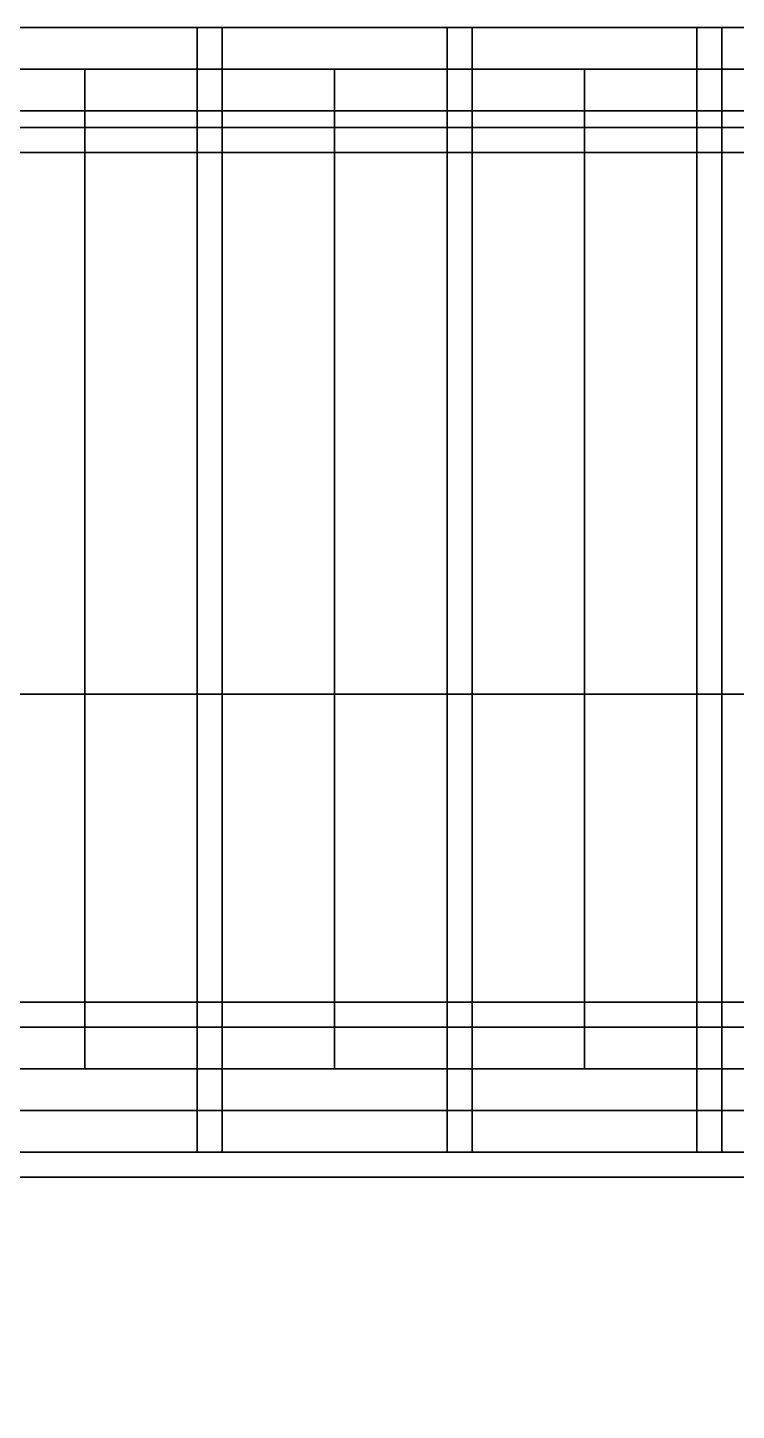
# Model space of a CAD drawing. Header units: millimetres. Extents: x 116.8 to 135.8, y -35.1 to -13.1.
# Drawn here: x 130.474 to 131.325, y -26.5 to -24.84 of the extents above; entities that cross this region are included whole.
import ezdxf

# ---------------------------------------------------------------- set-up
doc = ezdxf.new("R2010")
doc.units = ezdxf.units.MM
for name, color, linetype in [('COPERTURA', 252, 'CONTINUOUS'), ('CROMATO', 251, 'CONTINUOUS'), ('LAYER_RIV', 41, 'CONTINUOUS'), ('PARETE_INTERNA', 7, 'CONTINUOUS'), ('PAVIMENTO', 253, 'CONTINUOUS'), ('SOFFITTO', 41, 'CONTINUOUS'), ('VETRO_MATTONE', 134, 'CONTINUOUS')]:
    doc.layers.add(name, color=color, linetype=linetype)

msp = doc.modelspace()

# ---------------------------------------------------------------- linework, layer by layer
at = {"layer": 'COPERTURA'}
for points in [[(133.843016, -25.6399, 6.3), (126.343016, -25.6399, 6.3), (126.343016, -23.1399, 6.3), (133.843016, -23.1399, 6.3)], [(133.843016, -28.1399, 6.3), (126.343016, -28.1399, 6.3), (126.343016, -25.6399, 6.3), (133.843016, -25.6399, 6.3)]]:
    msp.add_3dface(points, dxfattribs=at)
at = {"layer": 'CROMATO'}
for points in [[(132.27798, -24.839927, 1.912632), (132.27798, -24.839927, 1.878398), (129.47798, -24.839927, 3.417534), (129.485682, -24.839927, 3.447534)], [(132.27798, -24.889927, 1.878398), (129.47798, -24.889927, 3.417534), (129.47798, -24.839927, 3.417534), (132.27798, -24.839927, 1.878398)], [(132.27798, -24.839927, 2.294265), (132.27798, -24.839927, 2.260031), (129.47798, -24.839927, 3.799167), (129.485682, -24.839927, 3.829167)], [(132.27798, -24.889927, 2.260031), (129.47798, -24.889927, 3.799167), (129.47798, -24.839927, 3.799167), (132.27798, -24.839927, 2.260031)], [(129.485682, -24.839927, 3.447534), (132.27798, -24.839927, 1.912632), (132.27798, -24.889927, 1.912632), (129.485682, -24.889927, 3.447534)], [(129.485682, -24.839927, 3.829167), (132.27798, -24.839927, 2.294265), (132.27798, -24.889927, 2.294265), (129.485682, -24.889927, 3.829167)], [(130.70798, -24.839927, 3.123046), (130.67798, -24.839927, 3.139537), (130.67798, -24.839927, 2.148333), (130.70798, -24.839927, 2.148333)], [(130.67798, -24.889927, 3.139537), (130.67798, -24.889927, 2.148333), (130.67798, -24.839927, 2.148333), (130.67798, -24.839927, 3.139537)], [(130.67798, -24.889927, 2.148333), (130.70798, -24.889927, 2.148333), (130.70798, -24.839927, 2.148333), (130.67798, -24.839927, 2.148333)], [(130.70798, -24.839927, 2.148333), (130.70798, -24.839927, 3.123046), (130.70798, -24.889927, 3.123046), (130.70798, -24.889927, 2.148333)], [(131.00798, -24.839927, 2.958139), (130.97798, -24.839927, 2.97463), (130.97798, -24.839927, 1.981667), (131.00798, -24.839927, 1.981667)], [(131.00798, -24.889927, 2.958139), (130.97798, -24.889927, 2.97463), (130.97798, -24.839927, 2.97463), (131.00798, -24.839927, 2.958139)], [(130.97798, -24.889927, 2.97463), (130.97798, -24.889927, 1.981667), (130.97798, -24.839927, 1.981667), (130.97798, -24.839927, 2.97463)], [(130.97798, -24.889927, 1.981667), (131.00798, -24.889927, 1.981667), (131.00798, -24.839927, 1.981667), (130.97798, -24.839927, 1.981667)], [(131.00798, -24.839927, 1.981667), (131.00798, -24.839927, 2.958139), (131.00798, -24.889927, 2.958139), (131.00798, -24.889927, 1.981667)], [(131.30798, -24.839927, 2.793231), (131.27798, -24.839927, 2.809722), (131.27798, -24.839927, 1.815), (131.30798, -24.839927, 1.815)], [(131.30798, -24.889927, 2.793231), (131.27798, -24.889927, 2.809722), (131.27798, -24.839927, 2.809722), (131.30798, -24.839927, 2.793231)], [(131.27798, -24.889927, 2.809722), (131.27798, -24.889927, 1.815), (131.27798, -24.839927, 1.815), (131.27798, -24.839927, 2.809722)], [(131.27798, -24.889927, 1.815), (131.30798, -24.889927, 1.815), (131.30798, -24.839927, 1.815), (131.27798, -24.839927, 1.815)], [(131.30798, -24.839927, 1.815), (131.30798, -24.839927, 2.793231), (131.30798, -24.889927, 2.793231), (131.30798, -24.889927, 1.815)], [(129.485682, -24.889927, 3.447534), (129.47798, -24.889927, 3.417534), (132.27798, -24.889927, 1.878398), (132.27798, -24.889927, 1.912632)], [(129.485682, -24.889927, 3.829167), (129.47798, -24.889927, 3.799167), (132.27798, -24.889927, 2.260031), (132.27798, -24.889927, 2.294265)], [(130.70798, -24.889927, 2.178333), (130.70798, -24.889927, 2.148333), (130.67798, -24.889927, 2.148333), (130.67798, -24.889927, 2.178333)], [(130.70798, -24.989927, 2.148333), (130.67798, -24.989927, 2.148333), (130.67798, -24.889927, 2.148333), (130.70798, -24.889927, 2.148333)], [(130.67798, -24.989927, 2.148333), (130.67798, -24.989927, 2.178333), (130.67798, -24.889927, 2.178333), (130.67798, -24.889927, 2.148333)], [(130.67798, -24.889927, 2.178333), (130.70798, -24.889927, 2.178333), (130.70798, -24.989927, 2.178333), (130.67798, -24.989927, 2.178333)], [(130.70798, -24.889927, 2.148333), (130.67798, -24.889927, 2.148333), (130.67798, -24.889927, 3.139537), (130.70798, -24.889927, 3.123046)], [(130.70798, -24.989927, 2.178333), (130.70798, -24.989927, 2.148333), (130.70798, -24.889927, 2.148333), (130.70798, -24.889927, 2.178333)], [(131.00798, -24.889927, 2.011667), (131.00798, -24.889927, 1.981667), (130.97798, -24.889927, 1.981667), (130.97798, -24.889927, 2.011667)], [(131.00798, -24.989927, 1.981667), (130.97798, -24.989927, 1.981667), (130.97798, -24.889927, 1.981667), (131.00798, -24.889927, 1.981667)], [(130.97798, -24.989927, 1.981667), (130.97798, -24.989927, 2.011667), (130.97798, -24.889927, 2.011667), (130.97798, -24.889927, 1.981667)], [(130.97798, -24.889927, 2.011667), (131.00798, -24.889927, 2.011667), (131.00798, -24.989927, 2.011667), (130.97798, -24.989927, 2.011667)], [(131.00798, -24.889927, 1.981667), (130.97798, -24.889927, 1.981667), (130.97798, -24.889927, 2.97463), (131.00798, -24.889927, 2.958139)], [(131.00798, -24.989927, 2.011667), (131.00798, -24.989927, 1.981667), (131.00798, -24.889927, 1.981667), (131.00798, -24.889927, 2.011667)], [(131.30798, -24.889927, 1.845), (131.30798, -24.889927, 1.815), (131.27798, -24.889927, 1.815), (131.27798, -24.889927, 1.845)], [(131.30798, -24.989927, 1.815), (131.27798, -24.989927, 1.815), (131.27798, -24.889927, 1.815), (131.30798, -24.889927, 1.815)], [(131.27798, -24.989927, 1.815), (131.27798, -24.989927, 1.845), (131.27798, -24.889927, 1.845), (131.27798, -24.889927, 1.815)], [(131.27798, -24.889927, 1.845), (131.30798, -24.889927, 1.845), (131.30798, -24.989927, 1.845), (131.27798, -24.989927, 1.845)], [(131.30798, -24.889927, 1.815), (131.27798, -24.889927, 1.815), (131.27798, -24.889927, 2.809722), (131.30798, -24.889927, 2.793231)], [(131.30798, -24.989927, 1.845), (131.30798, -24.989927, 1.815), (131.30798, -24.889927, 1.815), (131.30798, -24.889927, 1.845)], [(130.54298, -24.939927, 2.47), (130.54298, -24.939927, 2.45), (130.24298, -24.939927, 2.45), (130.24298, -24.939927, 2.47)], [(130.54298, -26.039927, 2.45), (130.24298, -26.039927, 2.45), (130.24298, -24.939927, 2.45), (130.54298, -24.939927, 2.45)], [(130.24298, -24.939927, 2.47), (130.54298, -24.939927, 2.47), (130.54298, -26.039927, 2.47), (130.24298, -26.039927, 2.47)], [(130.84298, -24.939927, 2.303333), (130.84298, -24.939927, 2.283333), (130.54298, -24.939927, 2.283333), (130.54298, -24.939927, 2.303333)], [(130.84298, -26.039927, 2.283333), (130.54298, -26.039927, 2.283333), (130.54298, -24.939927, 2.283333), (130.84298, -24.939927, 2.283333)], [(130.54298, -26.039927, 2.283333), (130.54298, -26.039927, 2.303333), (130.54298, -24.939927, 2.303333), (130.54298, -24.939927, 2.283333)], [(130.54298, -24.939927, 2.303333), (130.84298, -24.939927, 2.303333), (130.84298, -26.039927, 2.303333), (130.54298, -26.039927, 2.303333)], [(130.54298, -26.039927, 2.47), (130.54298, -26.039927, 2.45), (130.54298, -24.939927, 2.45), (130.54298, -24.939927, 2.47)], [(130.70798, -24.939927, 2.011667), (130.70798, -24.939927, 1.981667), (130.67798, -24.939927, 1.981667), (130.67798, -24.939927, 2.011667)], [(130.70798, -26.039927, 1.981667), (130.67798, -26.039927, 1.981667), (130.67798, -24.939927, 1.981667), (130.70798, -24.939927, 1.981667)], [(130.67798, -26.039927, 1.981667), (130.67798, -26.039927, 2.011667), (130.67798, -24.939927, 2.011667), (130.67798, -24.939927, 1.981667)], [(130.67798, -24.939927, 2.011667), (130.70798, -24.939927, 2.011667), (130.70798, -26.039927, 2.011667), (130.67798, -26.039927, 2.011667)], [(130.70798, -26.039927, 2.011667), (130.70798, -26.039927, 1.981667), (130.70798, -24.939927, 1.981667), (130.70798, -24.939927, 2.011667)], [(131.14298, -24.939927, 2.136667), (131.14298, -24.939927, 2.116667), (130.84298, -24.939927, 2.116667), (130.84298, -24.939927, 2.136667)], [(131.14298, -26.039927, 2.116667), (130.84298, -26.039927, 2.116667), (130.84298, -24.939927, 2.116667), (131.14298, -24.939927, 2.116667)], [(130.84298, -26.039927, 2.116667), (130.84298, -26.039927, 2.136667), (130.84298, -24.939927, 2.136667), (130.84298, -24.939927, 2.116667)], [(130.84298, -24.939927, 2.136667), (131.14298, -24.939927, 2.136667), (131.14298, -26.039927, 2.136667), (130.84298, -26.039927, 2.136667)], [(130.84298, -26.039927, 2.303333), (130.84298, -26.039927, 2.283333), (130.84298, -24.939927, 2.283333), (130.84298, -24.939927, 2.303333)], [(131.00798, -24.939927, 1.845), (131.00798, -24.939927, 1.815), (130.97798, -24.939927, 1.815), (130.97798, -24.939927, 1.845)], [(131.00798, -26.039927, 1.815), (130.97798, -26.039927, 1.815), (130.97798, -24.939927, 1.815), (131.00798, -24.939927, 1.815)], [(130.97798, -26.039927, 1.815), (130.97798, -26.039927, 1.845), (130.97798, -24.939927, 1.845), (130.97798, -24.939927, 1.815)], [(130.97798, -24.939927, 1.845), (131.00798, -24.939927, 1.845), (131.00798, -26.039927, 1.845), (130.97798, -26.039927, 1.845)], [(131.00798, -26.039927, 1.845), (131.00798, -26.039927, 1.815), (131.00798, -24.939927, 1.815), (131.00798, -24.939927, 1.845)], [(131.44298, -24.939927, 1.97), (131.44298, -24.939927, 1.95), (131.14298, -24.939927, 1.95), (131.14298, -24.939927, 1.97)], [(131.44298, -26.039927, 1.95), (131.14298, -26.039927, 1.95), (131.14298, -24.939927, 1.95), (131.44298, -24.939927, 1.95)], [(131.14298, -26.039927, 1.95), (131.14298, -26.039927, 1.97), (131.14298, -24.939927, 1.97), (131.14298, -24.939927, 1.95)], [(131.14298, -24.939927, 1.97), (131.44298, -24.939927, 1.97), (131.44298, -26.039927, 1.97), (131.14298, -26.039927, 1.97)], [(131.14298, -26.039927, 2.136667), (131.14298, -26.039927, 2.116667), (131.14298, -24.939927, 2.116667), (131.14298, -24.939927, 2.136667)], [(131.30798, -24.939927, 1.678333), (131.30798, -24.939927, 1.648333), (131.27798, -24.939927, 1.648333), (131.27798, -24.939927, 1.678333)], [(131.30798, -26.039927, 1.648333), (131.27798, -26.039927, 1.648333), (131.27798, -24.939927, 1.648333), (131.30798, -24.939927, 1.648333)], [(131.27798, -26.039927, 1.648333), (131.27798, -26.039927, 1.678333), (131.27798, -24.939927, 1.678333), (131.27798, -24.939927, 1.648333)], [(131.27798, -24.939927, 1.678333), (131.30798, -24.939927, 1.678333), (131.30798, -26.039927, 1.678333), (131.27798, -26.039927, 1.678333)], [(131.30798, -26.039927, 1.678333), (131.30798, -26.039927, 1.648333), (131.30798, -24.939927, 1.648333), (131.30798, -24.939927, 1.678333)], [(130.67798, -24.959927, 2.178333), (130.67798, -24.959927, 2.148333), (130.37798, -24.959927, 2.148333), (130.40798, -24.959927, 2.178333)], [(130.67798, -24.989927, 2.148333), (130.37798, -24.989927, 2.148333), (130.37798, -24.959927, 2.148333), (130.67798, -24.959927, 2.148333)], [(130.40798, -24.959927, 2.178333), (130.67798, -24.959927, 2.178333), (130.67798, -24.989927, 2.178333), (130.40798, -24.989927, 2.178333)], [(130.97798, -24.959927, 2.011667), (130.97798, -24.959927, 1.981667), (130.67798, -24.959927, 1.981667), (130.70798, -24.959927, 2.011667)], [(130.97798, -24.989927, 1.981667), (130.67798, -24.989927, 1.981667), (130.67798, -24.959927, 1.981667), (130.97798, -24.959927, 1.981667)], [(130.67798, -24.989927, 1.981667), (130.70798, -24.989927, 2.011667), (130.70798, -24.959927, 2.011667), (130.67798, -24.959927, 1.981667)], [(130.70798, -24.959927, 2.283333), (130.70798, -24.959927, 2.011667), (130.67798, -24.959927, 1.981667), (130.67798, -24.959927, 2.283333)], [(130.70798, -24.989927, 2.011667), (130.67798, -24.989927, 1.981667), (130.67798, -24.959927, 1.981667), (130.70798, -24.959927, 2.011667)], [(130.67798, -24.989927, 1.981667), (130.67798, -24.989927, 2.283333), (130.67798, -24.959927, 2.283333), (130.67798, -24.959927, 1.981667)], [(130.67798, -24.989927, 2.178333), (130.67798, -24.989927, 2.148333), (130.67798, -24.959927, 2.148333), (130.67798, -24.959927, 2.178333)], [(130.67798, -24.959927, 2.283333), (130.70798, -24.959927, 2.283333), (130.70798, -24.989927, 2.283333), (130.67798, -24.989927, 2.283333)], [(130.70798, -24.959927, 2.011667), (130.97798, -24.959927, 2.011667), (130.97798, -24.989927, 2.011667), (130.70798, -24.989927, 2.011667)], [(130.70798, -24.989927, 2.283333), (130.70798, -24.989927, 2.011667), (130.70798, -24.959927, 2.011667), (130.70798, -24.959927, 2.283333)], [(131.27798, -24.959927, 1.845), (131.27798, -24.959927, 1.815), (130.97798, -24.959927, 1.815), (131.00798, -24.959927, 1.845)], [(131.27798, -24.989927, 1.815), (130.97798, -24.989927, 1.815), (130.97798, -24.959927, 1.815), (131.27798, -24.959927, 1.815)], [(131.00798, -24.959927, 2.116667), (131.00798, -24.959927, 1.845), (130.97798, -24.959927, 1.815), (130.97798, -24.959927, 2.116667)], [(131.00798, -24.989927, 1.845), (130.97798, -24.989927, 1.815), (130.97798, -24.959927, 1.815), (131.00798, -24.959927, 1.845)], [(130.97798, -24.989927, 1.815), (130.97798, -24.989927, 2.116667), (130.97798, -24.959927, 2.116667), (130.97798, -24.959927, 1.815)], [(130.97798, -24.959927, 2.116667), (131.00798, -24.959927, 2.116667), (131.00798, -24.989927, 2.116667), (130.97798, -24.989927, 2.116667)], [(130.97798, -24.989927, 2.011667), (130.97798, -24.989927, 1.981667), (130.97798, -24.959927, 1.981667), (130.97798, -24.959927, 2.011667)], [(131.00798, -24.959927, 1.845), (131.27798, -24.959927, 1.845), (131.27798, -24.989927, 1.845), (131.00798, -24.989927, 1.845)], [(131.00798, -24.989927, 2.116667), (131.00798, -24.989927, 1.845), (131.00798, -24.959927, 1.845), (131.00798, -24.959927, 2.116667)], [(131.57798, -24.959927, 1.678333), (131.57798, -24.959927, 1.648333), (131.27798, -24.959927, 1.648333), (131.30798, -24.959927, 1.678333)], [(131.57798, -24.989927, 1.648333), (131.27798, -24.989927, 1.648333), (131.27798, -24.959927, 1.648333), (131.57798, -24.959927, 1.648333)], [(131.27798, -24.989927, 1.648333), (131.30798, -24.989927, 1.678333), (131.30798, -24.959927, 1.678333), (131.27798, -24.959927, 1.648333)], [(131.30798, -24.959927, 1.95), (131.30798, -24.959927, 1.678333), (131.27798, -24.959927, 1.648333), (131.27798, -24.959927, 1.95)], [(131.30798, -24.989927, 1.678333), (131.27798, -24.989927, 1.648333), (131.27798, -24.959927, 1.648333), (131.30798, -24.959927, 1.678333)], [(131.27798, -24.989927, 1.648333), (131.27798, -24.989927, 1.95), (131.27798, -24.959927, 1.95), (131.27798, -24.959927, 1.648333)], [(131.27798, -24.959927, 1.95), (131.30798, -24.959927, 1.95), (131.30798, -24.989927, 1.95), (131.27798, -24.989927, 1.95)], [(131.27798, -24.989927, 1.845), (131.27798, -24.989927, 1.815), (131.27798, -24.959927, 1.815), (131.27798, -24.959927, 1.845)], [(131.30798, -24.959927, 1.678333), (131.57798, -24.959927, 1.678333), (131.57798, -24.989927, 1.678333), (131.30798, -24.989927, 1.678333)], [(131.30798, -24.989927, 1.95), (131.30798, -24.989927, 1.678333), (131.30798, -24.959927, 1.678333), (131.30798, -24.959927, 1.95)], [(130.40798, -24.989927, 2.178333), (130.37798, -24.989927, 2.148333), (130.67798, -24.989927, 2.148333), (130.67798, -24.989927, 2.178333)], [(130.70798, -24.989927, 2.011667), (130.67798, -24.989927, 1.981667), (130.97798, -24.989927, 1.981667), (130.97798, -24.989927, 2.011667)], [(130.67798, -24.989927, 2.283333), (130.67798, -24.989927, 1.981667), (130.70798, -24.989927, 2.011667), (130.70798, -24.989927, 2.283333)], [(130.67798, -24.989927, 2.178333), (130.67798, -24.989927, 2.148333), (130.70798, -24.989927, 2.148333), (130.70798, -24.989927, 2.178333)], [(131.00798, -24.989927, 1.845), (130.97798, -24.989927, 1.815), (131.27798, -24.989927, 1.815), (131.27798, -24.989927, 1.845)], [(130.97798, -24.989927, 2.116667), (130.97798, -24.989927, 1.815), (131.00798, -24.989927, 1.845), (131.00798, -24.989927, 2.116667)], [(130.97798, -24.989927, 2.011667), (130.97798, -24.989927, 1.981667), (131.00798, -24.989927, 1.981667), (131.00798, -24.989927, 2.011667)], [(131.30798, -24.989927, 1.678333), (131.27798, -24.989927, 1.648333), (131.57798, -24.989927, 1.648333), (131.57798, -24.989927, 1.678333)], [(131.27798, -24.989927, 1.95), (131.27798, -24.989927, 1.648333), (131.30798, -24.989927, 1.678333), (131.30798, -24.989927, 1.95)], [(131.27798, -24.989927, 1.845), (131.27798, -24.989927, 1.815), (131.30798, -24.989927, 1.815), (131.30798, -24.989927, 1.845)], [(130.67798, -26.009927, 2.178333), (130.67798, -26.009927, 2.148333), (130.37798, -26.009927, 2.148333), (130.40798, -26.009927, 2.178333)], [(130.67798, -26.039927, 2.148333), (130.37798, -26.039927, 2.148333), (130.37798, -26.009927, 2.148333), (130.67798, -26.009927, 2.148333)], [(130.40798, -26.009927, 2.178333), (130.67798, -26.009927, 2.178333), (130.67798, -26.039927, 2.178333), (130.40798, -26.039927, 2.178333)], [(130.67798, -26.039927, 2.178333), (130.67798, -26.039927, 2.148333), (130.67798, -26.009927, 2.148333), (130.67798, -26.009927, 2.178333)], [(130.97798, -26.009927, 2.011667), (130.97798, -26.009927, 1.981667), (130.67798, -26.009927, 1.981667), (130.70798, -26.009927, 2.011667)], [(130.97798, -26.039927, 1.981667), (130.67798, -26.039927, 1.981667), (130.67798, -26.009927, 1.981667), (130.97798, -26.009927, 1.981667)], [(130.67798, -26.039927, 1.981667), (130.70798, -26.039927, 2.011667), (130.70798, -26.009927, 2.011667), (130.67798, -26.009927, 1.981667)], [(130.70798, -26.009927, 2.283333), (130.70798, -26.009927, 2.011667), (130.67798, -26.009927, 1.981667), (130.67798, -26.009927, 2.283333)], [(130.70798, -26.039927, 2.011667), (130.67798, -26.039927, 1.981667), (130.67798, -26.009927, 1.981667), (130.70798, -26.009927, 2.011667)], [(130.67798, -26.039927, 1.981667), (130.67798, -26.039927, 2.283333), (130.67798, -26.009927, 2.283333), (130.67798, -26.009927, 1.981667)], [(130.67798, -26.009927, 2.283333), (130.70798, -26.009927, 2.283333), (130.70798, -26.039927, 2.283333), (130.67798, -26.039927, 2.283333)], [(130.70798, -26.009927, 2.011667), (130.97798, -26.009927, 2.011667), (130.97798, -26.039927, 2.011667), (130.70798, -26.039927, 2.011667)], [(130.70798, -26.039927, 2.283333), (130.70798, -26.039927, 2.011667), (130.70798, -26.009927, 2.011667), (130.70798, -26.009927, 2.283333)], [(130.97798, -26.039927, 2.011667), (130.97798, -26.039927, 1.981667), (130.97798, -26.009927, 1.981667), (130.97798, -26.009927, 2.011667)], [(131.00798, -26.009927, 2.116667), (131.00798, -26.009927, 1.845), (130.97798, -26.009927, 1.815), (130.97798, -26.009927, 2.116667)], [(131.00798, -26.039927, 1.845), (130.97798, -26.039927, 1.815), (130.97798, -26.009927, 1.815), (131.00798, -26.009927, 1.845)], [(130.97798, -26.039927, 1.815), (130.97798, -26.039927, 2.116667), (130.97798, -26.009927, 2.116667), (130.97798, -26.009927, 1.815)], [(130.97798, -26.009927, 2.116667), (131.00798, -26.009927, 2.116667), (131.00798, -26.039927, 2.116667), (130.97798, -26.039927, 2.116667)], [(131.27798, -26.009927, 1.845), (131.27798, -26.009927, 1.815), (130.97798, -26.009927, 1.815), (131.00798, -26.009927, 1.845)], [(131.27798, -26.039927, 1.815), (130.97798, -26.039927, 1.815), (130.97798, -26.009927, 1.815), (131.27798, -26.009927, 1.815)], [(130.97798, -26.039927, 1.815), (131.00798, -26.039927, 1.845), (131.00798, -26.009927, 1.845), (130.97798, -26.009927, 1.815)], [(131.00798, -26.039927, 2.116667), (131.00798, -26.039927, 1.845), (131.00798, -26.009927, 1.845), (131.00798, -26.009927, 2.116667)], [(131.00798, -26.009927, 1.845), (131.27798, -26.009927, 1.845), (131.27798, -26.039927, 1.845), (131.00798, -26.039927, 1.845)], [(131.27798, -26.039927, 1.845), (131.27798, -26.039927, 1.815), (131.27798, -26.009927, 1.815), (131.27798, -26.009927, 1.845)], [(131.57798, -26.009927, 1.678333), (131.57798, -26.009927, 1.648333), (131.27798, -26.009927, 1.648333), (131.30798, -26.009927, 1.678333)], [(131.57798, -26.039927, 1.648333), (131.27798, -26.039927, 1.648333), (131.27798, -26.009927, 1.648333), (131.57798, -26.009927, 1.648333)], [(131.27798, -26.039927, 1.648333), (131.30798, -26.039927, 1.678333), (131.30798, -26.009927, 1.678333), (131.27798, -26.009927, 1.648333)], [(131.30798, -26.009927, 1.95), (131.30798, -26.009927, 1.678333), (131.27798, -26.009927, 1.648333), (131.27798, -26.009927, 1.95)], [(131.30798, -26.039927, 1.678333), (131.27798, -26.039927, 1.648333), (131.27798, -26.009927, 1.648333), (131.30798, -26.009927, 1.678333)], [(131.27798, -26.039927, 1.648333), (131.27798, -26.039927, 1.95), (131.27798, -26.009927, 1.95), (131.27798, -26.009927, 1.648333)], [(131.27798, -26.009927, 1.95), (131.30798, -26.009927, 1.95), (131.30798, -26.039927, 1.95), (131.27798, -26.039927, 1.95)], [(131.30798, -26.009927, 1.678333), (131.57798, -26.009927, 1.678333), (131.57798, -26.039927, 1.678333), (131.30798, -26.039927, 1.678333)], [(131.30798, -26.039927, 1.95), (131.30798, -26.039927, 1.678333), (131.30798, -26.009927, 1.678333), (131.30798, -26.009927, 1.95)], [(130.24298, -26.039927, 2.47), (130.24298, -26.039927, 2.45), (130.54298, -26.039927, 2.45), (130.54298, -26.039927, 2.47)], [(130.40798, -26.039927, 2.178333), (130.37798, -26.039927, 2.148333), (130.67798, -26.039927, 2.148333), (130.67798, -26.039927, 2.178333)], [(130.54298, -26.039927, 2.303333), (130.54298, -26.039927, 2.283333), (130.84298, -26.039927, 2.283333), (130.84298, -26.039927, 2.303333)], [(130.70798, -26.039927, 2.011667), (130.67798, -26.039927, 1.981667), (130.97798, -26.039927, 1.981667), (130.97798, -26.039927, 2.011667)], [(130.67798, -26.039927, 2.283333), (130.67798, -26.039927, 1.981667), (130.70798, -26.039927, 2.011667), (130.70798, -26.039927, 2.283333)], [(130.67798, -26.039927, 2.011667), (130.67798, -26.039927, 1.981667), (130.70798, -26.039927, 1.981667), (130.70798, -26.039927, 2.011667)], [(130.70798, -26.039927, 2.178333), (130.70798, -26.039927, 2.148333), (130.67798, -26.039927, 2.148333), (130.67798, -26.039927, 2.178333)], [(130.70798, -26.139927, 2.148333), (130.67798, -26.139927, 2.148333), (130.67798, -26.039927, 2.148333), (130.70798, -26.039927, 2.148333)], [(130.67798, -26.139927, 2.148333), (130.67798, -26.139927, 2.178333), (130.67798, -26.039927, 2.178333), (130.67798, -26.039927, 2.148333)], [(130.67798, -26.039927, 2.178333), (130.70798, -26.039927, 2.178333), (130.70798, -26.139927, 2.178333), (130.67798, -26.139927, 2.178333)], [(130.70798, -26.139927, 2.178333), (130.70798, -26.139927, 2.148333), (130.70798, -26.039927, 2.148333), (130.70798, -26.039927, 2.178333)], [(130.84298, -26.039927, 2.136667), (130.84298, -26.039927, 2.116667), (131.14298, -26.039927, 2.116667), (131.14298, -26.039927, 2.136667)], [(130.97798, -26.039927, 2.116667), (130.97798, -26.039927, 1.815), (131.00798, -26.039927, 1.845), (131.00798, -26.039927, 2.116667)], [(131.00798, -26.039927, 1.845), (130.97798, -26.039927, 1.815), (131.27798, -26.039927, 1.815), (131.27798, -26.039927, 1.845)], [(130.97798, -26.039927, 1.845), (130.97798, -26.039927, 1.815), (131.00798, -26.039927, 1.815), (131.00798, -26.039927, 1.845)], [(131.00798, -26.039927, 2.011667), (131.00798, -26.039927, 1.981667), (130.97798, -26.039927, 1.981667), (130.97798, -26.039927, 2.011667)], [(131.00798, -26.139927, 1.981667), (130.97798, -26.139927, 1.981667), (130.97798, -26.039927, 1.981667), (131.00798, -26.039927, 1.981667)], [(130.97798, -26.139927, 1.981667), (130.97798, -26.139927, 2.011667), (130.97798, -26.039927, 2.011667), (130.97798, -26.039927, 1.981667)], [(130.97798, -26.039927, 2.011667), (131.00798, -26.039927, 2.011667), (131.00798, -26.139927, 2.011667), (130.97798, -26.139927, 2.011667)], [(131.00798, -26.139927, 2.011667), (131.00798, -26.139927, 1.981667), (131.00798, -26.039927, 1.981667), (131.00798, -26.039927, 2.011667)], [(131.14298, -26.039927, 1.97), (131.14298, -26.039927, 1.95), (131.44298, -26.039927, 1.95), (131.44298, -26.039927, 1.97)], [(131.30798, -26.039927, 1.678333), (131.27798, -26.039927, 1.648333), (131.57798, -26.039927, 1.648333), (131.57798, -26.039927, 1.678333)], [(131.27798, -26.039927, 1.95), (131.27798, -26.039927, 1.648333), (131.30798, -26.039927, 1.678333), (131.30798, -26.039927, 1.95)], [(131.27798, -26.039927, 1.678333), (131.27798, -26.039927, 1.648333), (131.30798, -26.039927, 1.648333), (131.30798, -26.039927, 1.678333)], [(131.30798, -26.039927, 1.845), (131.30798, -26.039927, 1.815), (131.27798, -26.039927, 1.815), (131.27798, -26.039927, 1.845)], [(131.30798, -26.139927, 1.815), (131.27798, -26.139927, 1.815), (131.27798, -26.039927, 1.815), (131.30798, -26.039927, 1.815)], [(131.27798, -26.139927, 1.815), (131.27798, -26.139927, 1.845), (131.27798, -26.039927, 1.845), (131.27798, -26.039927, 1.815)], [(131.27798, -26.039927, 1.845), (131.30798, -26.039927, 1.845), (131.30798, -26.139927, 1.845), (131.27798, -26.139927, 1.845)], [(131.30798, -26.139927, 1.845), (131.30798, -26.139927, 1.815), (131.30798, -26.039927, 1.815), (131.30798, -26.039927, 1.845)], [(132.27798, -26.139927, 1.912632), (132.27798, -26.139927, 1.878398), (129.47798, -26.139927, 3.417534), (129.485682, -26.139927, 3.447534)], [(132.27798, -26.189927, 1.878398), (129.47798, -26.189927, 3.417534), (129.47798, -26.139927, 3.417534), (132.27798, -26.139927, 1.878398)], [(132.27798, -26.139927, 2.294265), (132.27798, -26.139927, 2.260031), (129.47798, -26.139927, 3.799167), (129.485682, -26.139927, 3.829167)], [(132.27798, -26.189927, 2.260031), (129.47798, -26.189927, 3.799167), (129.47798, -26.139927, 3.799167), (132.27798, -26.139927, 2.260031)], [(129.485682, -26.139927, 3.447534), (132.27798, -26.139927, 1.912632), (132.27798, -26.189927, 1.912632), (129.485682, -26.189927, 3.447534)], [(129.485682, -26.139927, 3.829167), (132.27798, -26.139927, 2.294265), (132.27798, -26.189927, 2.294265), (129.485682, -26.189927, 3.829167)], [(130.67798, -26.139927, 2.178333), (130.67798, -26.139927, 2.148333), (130.70798, -26.139927, 2.148333), (130.70798, -26.139927, 2.178333)], [(130.70798, -26.139927, 3.123046), (130.67798, -26.139927, 3.139537), (130.67798, -26.139927, 2.148333), (130.70798, -26.139927, 2.148333)], [(130.70798, -26.189927, 3.123046), (130.67798, -26.189927, 3.139537), (130.67798, -26.139927, 3.139537), (130.70798, -26.139927, 3.123046)], [(130.67798, -26.189927, 3.139537), (130.67798, -26.189927, 2.148333), (130.67798, -26.139927, 2.148333), (130.67798, -26.139927, 3.139537)], [(130.67798, -26.189927, 2.148333), (130.70798, -26.189927, 2.148333), (130.70798, -26.139927, 2.148333), (130.67798, -26.139927, 2.148333)], [(130.70798, -26.139927, 2.148333), (130.70798, -26.139927, 3.123046), (130.70798, -26.189927, 3.123046), (130.70798, -26.189927, 2.148333)], [(130.97798, -26.139927, 2.011667), (130.97798, -26.139927, 1.981667), (131.00798, -26.139927, 1.981667), (131.00798, -26.139927, 2.011667)], [(131.00798, -26.139927, 2.958139), (130.97798, -26.139927, 2.97463), (130.97798, -26.139927, 1.981667), (131.00798, -26.139927, 1.981667)], [(131.00798, -26.189927, 2.958139), (130.97798, -26.189927, 2.97463), (130.97798, -26.139927, 2.97463), (131.00798, -26.139927, 2.958139)], [(130.97798, -26.189927, 2.97463), (130.97798, -26.189927, 1.981667), (130.97798, -26.139927, 1.981667), (130.97798, -26.139927, 2.97463)], [(130.97798, -26.189927, 1.981667), (131.00798, -26.189927, 1.981667), (131.00798, -26.139927, 1.981667), (130.97798, -26.139927, 1.981667)], [(131.00798, -26.139927, 1.981667), (131.00798, -26.139927, 2.958139), (131.00798, -26.189927, 2.958139), (131.00798, -26.189927, 1.981667)], [(131.27798, -26.139927, 1.845), (131.27798, -26.139927, 1.815), (131.30798, -26.139927, 1.815), (131.30798, -26.139927, 1.845)], [(131.30798, -26.139927, 2.793231), (131.27798, -26.139927, 2.809722), (131.27798, -26.139927, 1.815), (131.30798, -26.139927, 1.815)], [(131.30798, -26.189927, 2.793231), (131.27798, -26.189927, 2.809722), (131.27798, -26.139927, 2.809722), (131.30798, -26.139927, 2.793231)], [(131.27798, -26.189927, 2.809722), (131.27798, -26.189927, 1.815), (131.27798, -26.139927, 1.815), (131.27798, -26.139927, 2.809722)], [(131.27798, -26.189927, 1.815), (131.30798, -26.189927, 1.815), (131.30798, -26.139927, 1.815), (131.27798, -26.139927, 1.815)], [(131.30798, -26.139927, 1.815), (131.30798, -26.139927, 2.793231), (131.30798, -26.189927, 2.793231), (131.30798, -26.189927, 1.815)], [(129.485682, -26.189927, 3.447534), (129.47798, -26.189927, 3.417534), (132.27798, -26.189927, 1.878398), (132.27798, -26.189927, 1.912632)], [(129.485682, -26.189927, 3.829167), (129.47798, -26.189927, 3.799167), (132.27798, -26.189927, 2.260031), (132.27798, -26.189927, 2.294265)], [(130.70798, -26.189927, 2.148333), (130.67798, -26.189927, 2.148333), (130.67798, -26.189927, 3.139537), (130.70798, -26.189927, 3.123046)], [(131.00798, -26.189927, 1.981667), (130.97798, -26.189927, 1.981667), (130.97798, -26.189927, 2.97463), (131.00798, -26.189927, 2.958139)], [(131.30798, -26.189927, 1.815), (131.27798, -26.189927, 1.815), (131.27798, -26.189927, 2.809722), (131.30798, -26.189927, 2.793231)]]:
    msp.add_3dface(points, dxfattribs=at)
at = {"layer": 'LAYER_RIV'}
for points in [[(130.54298, -24.889927, 2.5), (130.54298, -24.889927, 2.47), (130.24298, -24.889927, 2.47), (130.24298, -24.889927, 2.5)], [(130.54298, -26.089927, 2.47), (130.24298, -26.089927, 2.47), (130.24298, -24.889927, 2.47), (130.54298, -24.889927, 2.47)], [(130.24298, -24.889927, 2.5), (130.54298, -24.889927, 2.5), (130.54298, -26.089927, 2.5), (130.24298, -26.089927, 2.5)], [(130.84298, -24.889927, 2.333333), (130.84298, -24.889927, 2.303333), (130.54298, -24.889927, 2.303333), (130.54298, -24.889927, 2.333333)], [(130.84298, -26.089927, 2.303333), (130.54298, -26.089927, 2.303333), (130.54298, -24.889927, 2.303333), (130.84298, -24.889927, 2.303333)], [(130.54298, -26.089927, 2.303333), (130.54298, -26.089927, 2.333333), (130.54298, -24.889927, 2.333333), (130.54298, -24.889927, 2.303333)], [(130.54298, -24.889927, 2.333333), (130.84298, -24.889927, 2.333333), (130.84298, -26.089927, 2.333333), (130.54298, -26.089927, 2.333333)], [(130.54298, -26.089927, 2.5), (130.54298, -26.089927, 2.47), (130.54298, -24.889927, 2.47), (130.54298, -24.889927, 2.5)], [(131.14298, -24.889927, 2.166667), (131.14298, -24.889927, 2.136667), (130.84298, -24.889927, 2.136667), (130.84298, -24.889927, 2.166667)], [(131.14298, -26.089927, 2.136667), (130.84298, -26.089927, 2.136667), (130.84298, -24.889927, 2.136667), (131.14298, -24.889927, 2.136667)], [(130.84298, -26.089927, 2.136667), (130.84298, -26.089927, 2.166667), (130.84298, -24.889927, 2.166667), (130.84298, -24.889927, 2.136667)], [(130.84298, -24.889927, 2.166667), (131.14298, -24.889927, 2.166667), (131.14298, -26.089927, 2.166667), (130.84298, -26.089927, 2.166667)], [(130.84298, -26.089927, 2.333333), (130.84298, -26.089927, 2.303333), (130.84298, -24.889927, 2.303333), (130.84298, -24.889927, 2.333333)], [(131.44298, -24.889927, 2), (131.44298, -24.889927, 1.97), (131.14298, -24.889927, 1.97), (131.14298, -24.889927, 2)], [(131.44298, -26.089927, 1.97), (131.14298, -26.089927, 1.97), (131.14298, -24.889927, 1.97), (131.44298, -24.889927, 1.97)], [(131.14298, -26.089927, 1.97), (131.14298, -26.089927, 2), (131.14298, -24.889927, 2), (131.14298, -24.889927, 1.97)], [(131.14298, -24.889927, 2), (131.44298, -24.889927, 2), (131.44298, -26.089927, 2), (131.14298, -26.089927, 2)], [(131.14298, -26.089927, 2.166667), (131.14298, -26.089927, 2.136667), (131.14298, -24.889927, 2.136667), (131.14298, -24.889927, 2.166667)], [(130.24298, -26.089927, 2.5), (130.24298, -26.089927, 2.47), (130.54298, -26.089927, 2.47), (130.54298, -26.089927, 2.5)], [(130.54298, -26.089927, 2.333333), (130.54298, -26.089927, 2.303333), (130.84298, -26.089927, 2.303333), (130.84298, -26.089927, 2.333333)], [(130.84298, -26.089927, 2.166667), (130.84298, -26.089927, 2.136667), (131.14298, -26.089927, 2.136667), (131.14298, -26.089927, 2.166667)], [(131.14298, -26.089927, 2), (131.14298, -26.089927, 1.97), (131.44298, -26.089927, 1.97), (131.44298, -26.089927, 2)]]:
    msp.add_3dface(points, dxfattribs=at)
at = {"layer": 'PARETE_INTERNA'}
msp.add_3dface([(131.593016, -26.1899, 3), (129.643016, -26.1899, 3), (129.643016, -26.1899, 2.7), (131.593016, -26.1899, 2.7)], dxfattribs=at)
at = {"layer": 'PAVIMENTO'}
for points in [[(133.543016, -23.1899, -0.0183), (133.543016, -28.0149, -0.0183), (128.843016, -28.0024, -0.0183), (128.843016, -23.1649, -0.0183)], [(128.843016, -23.1649), (128.843016, -28.0024), (133.543016, -28.0149), (133.543016, -23.1899)], [(129.643016, -26.1899, 3), (129.643016, -27.8399, 3), (133.543016, -27.8399, 3), (133.543016, -26.1899, 3)]]:
    msp.add_3dface(points, dxfattribs=at)
at = {"layer": 'SOFFITTO'}
for points in [[(130.093016, -24.3899, 5.7), (133.843016, -24.3899, 5.7), (133.843016, -25.6399, 5.7), (130.093016, -25.6399, 5.7)], [(130.093016, -25.6399, 5.7), (133.843016, -25.6399, 5.7), (133.843016, -26.8899, 5.7), (130.093016, -26.8899, 5.7)], [(133.543016, -26.1899, 2.7), (133.543016, -27.8399, 2.7), (129.643016, -27.8399, 2.7), (129.643016, -26.1899, 2.7)]]:
    msp.add_3dface(points, dxfattribs=at)
at = {"layer": 'VETRO_MATTONE'}
for points in [[(133.543016, -26.1899, 3), (133.543016, -26.2199, 3), (129.813016, -26.2199, 3), (129.813016, -26.1899, 3)], [(129.813016, -26.1899, 2.7), (129.813016, -26.2199, 2.7), (133.543016, -26.2199, 2.7), (133.543016, -26.1899, 2.7)], [(133.543016, -26.1899, 5.7), (129.813016, -26.1899, 5.7), (129.813016, -26.1899, 3), (133.543016, -26.1899, 3)], [(129.813016, -26.2199, 3), (133.543016, -26.2199, 3), (133.543016, -26.2199, 5.7), (129.813016, -26.2199, 5.7)]]:
    msp.add_3dface(points, dxfattribs=at)

doc.saveas('drawing.dxf')
